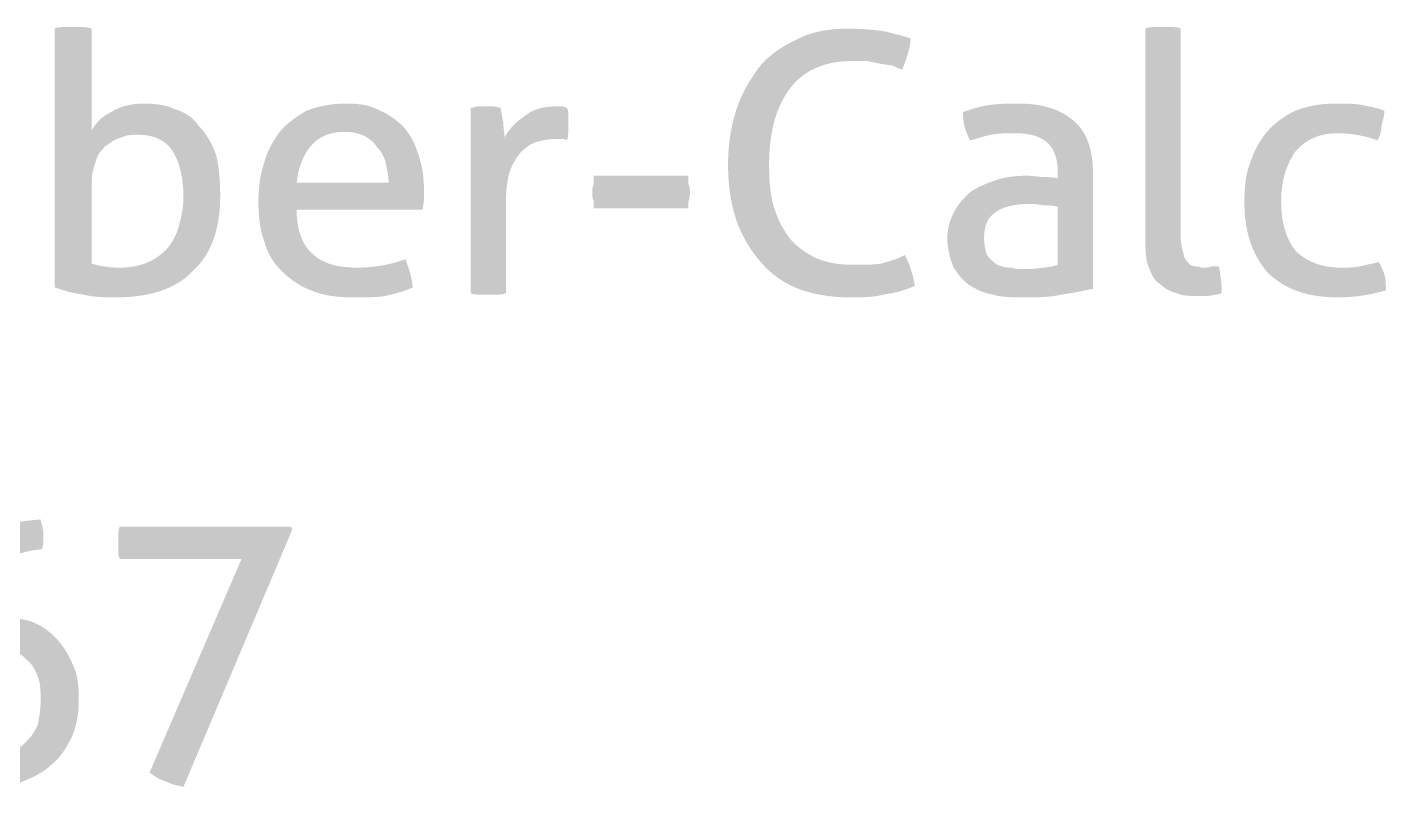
# Model space of a CAD drawing. Header units: millimetres. Extents: x 50 to 239, y 17 to 185.
# Drawn here: x 175.03 to 190.92, y 29.15 to 38.04 of the extents above; entities that cross this region are included whole.
import ezdxf

# ---------------------------------------------------------------- set-up
doc = ezdxf.new("R2010")
doc.units = ezdxf.units.MM
doc.header["$MEASUREMENT"] = 0
doc.layers.get('0').update_dxf_attribs({"linetype": 'CONTINUOUS'})

msp = doc.modelspace()

# ---------------------------------------------------------------- hatches: boundary and pattern name
at = {"true_color": 0x000007}
h = msp.add_hatch(color=0, dxfattribs=at)
edge = h.paths.add_edge_path()
edge.add_spline(control_points=[(175.353, 38.019), (175.387, 38.036), (175.42, 38.036), (175.453, 38.036), (175.453, 38.036), (175.502, 38.036), (175.535, 38.036), (175.569, 38.036), (175.569, 38.036), (175.602, 38.036), (175.635, 38.036), (175.668, 38.036), (175.668, 38.036), (175.717, 38.036), (175.751, 38.036), (175.784, 38.019)], knot_values=[0, 0, 0, 0, 0.0625, 0.0625, 0.0625, 0.0625, 0.125, 0.125, 0.125, 0.125, 0.1875, 0.1875, 0.1875, 0.1875, 1, 1, 1, 1], degree=3, periodic=0)
edge.add_line((175.784, 38.019), (175.784, 36.828))
edge.add_spline(control_points=[(175.784, 36.828), (175.833, 36.91), (175.899, 36.993), (176.015, 37.043), (176.015, 37.043), (176.115, 37.109), (176.247, 37.142), (176.396, 37.142), (176.396, 37.142), (176.528, 37.142), (176.661, 37.126), (176.76, 37.076), (176.76, 37.076), (176.876, 37.043), (176.975, 36.977), (177.041, 36.877), (177.041, 36.877), (177.124, 36.795), (177.19, 36.679), (177.24, 36.546), (177.24, 36.546), (177.273, 36.414), (177.289, 36.249), (177.289, 36.067), (177.289, 36.067), (177.289, 35.686), (177.19, 35.388), (176.975, 35.19), (176.975, 35.19), (176.777, 34.974), (176.462, 34.875), (176.065, 34.875), (176.065, 34.875), (175.949, 34.875), (175.817, 34.875), (175.684, 34.908), (175.684, 34.908), (175.552, 34.925), (175.453, 34.958), (175.353, 34.991)], knot_values=[0, 0, 0, 0, 0.025, 0.025, 0.025, 0.025, 0.05, 0.05, 0.05, 0.05, 0.075, 0.075, 0.075, 0.075, 0.1, 0.1, 0.1, 0.1, 0.125, 0.125, 0.125, 0.125, 0.15, 0.15, 0.15, 0.15, 0.175, 0.175, 0.175, 0.175, 0.2, 0.2, 0.2, 0.2, 0.225, 0.225, 0.225, 0.225, 1, 1, 1, 1], degree=3, periodic=0)
edge.add_line((175.353, 34.991), (175.353, 38.019))
edge = h.paths.add_edge_path()
edge.add_spline(control_points=[(175.784, 35.272), (175.833, 35.256), (175.883, 35.239), (175.933, 35.239), (175.933, 35.239), (175.999, 35.223), (176.065, 35.223), (176.115, 35.223), (176.115, 35.223), (176.23, 35.223), (176.313, 35.239), (176.412, 35.272), (176.412, 35.272), (176.495, 35.305), (176.578, 35.355), (176.644, 35.421), (176.644, 35.421), (176.71, 35.487), (176.76, 35.57), (176.793, 35.669), (176.793, 35.669), (176.826, 35.785), (176.859, 35.901), (176.859, 36.05), (176.859, 36.05), (176.859, 36.282), (176.81, 36.464), (176.727, 36.596), (176.727, 36.596), (176.644, 36.712), (176.512, 36.778), (176.33, 36.778), (176.33, 36.778), (176.264, 36.778), (176.197, 36.778), (176.131, 36.745), (176.131, 36.745), (176.065, 36.728), (176.015, 36.695), (175.949, 36.646), (175.949, 36.646), (175.899, 36.596), (175.85, 36.546), (175.833, 36.464), (175.833, 36.464), (175.8, 36.381), (175.784, 36.298), (175.784, 36.182)], knot_values=[0, 0, 0, 0, 0.020833, 0.020833, 0.020833, 0.020833, 0.041667, 0.041667, 0.041667, 0.041667, 0.0625, 0.0625, 0.0625, 0.0625, 0.083333, 0.083333, 0.083333, 0.083333, 0.104167, 0.104167, 0.104167, 0.104167, 0.125, 0.125, 0.125, 0.125, 0.145833, 0.145833, 0.145833, 0.145833, 0.166667, 0.166667, 0.166667, 0.166667, 0.1875, 0.1875, 0.1875, 0.1875, 0.208333, 0.208333, 0.208333, 0.208333, 0.229167, 0.229167, 0.229167, 0.229167, 1, 1, 1, 1], degree=3, periodic=0)
edge.add_line((175.784, 36.182), (175.784, 35.272))
h = msp.add_hatch(color=0, dxfattribs=at)
edge = h.paths.add_edge_path()
edge.add_spline(control_points=[(185.298, 35.372), (185.365, 35.239), (185.398, 35.123), (185.414, 35.008), (185.414, 35.008), (185.298, 34.958), (185.183, 34.925), (185.05, 34.908), (185.05, 34.908), (184.934, 34.875), (184.802, 34.875), (184.653, 34.875), (184.653, 34.875), (184.438, 34.875), (184.239, 34.908), (184.057, 34.974), (184.057, 34.974), (183.875, 35.041), (183.726, 35.156), (183.611, 35.289), (183.611, 35.289), (183.495, 35.421), (183.395, 35.587), (183.329, 35.769), (183.329, 35.769), (183.263, 35.967), (183.23, 36.182), (183.23, 36.431), (183.23, 36.431), (183.23, 36.662), (183.263, 36.877), (183.329, 37.076), (183.329, 37.076), (183.395, 37.275), (183.495, 37.44), (183.611, 37.589), (183.611, 37.589), (183.726, 37.721), (183.875, 37.821), (184.057, 37.903), (184.057, 37.903), (184.223, 37.986), (184.421, 38.019), (184.637, 38.019), (184.637, 38.019), (184.802, 38.019), (184.951, 38.003), (185.067, 37.986), (185.067, 37.986), (185.183, 37.953), (185.282, 37.936), (185.365, 37.903), (185.365, 37.903), (185.365, 37.837), (185.348, 37.771), (185.332, 37.721), (185.332, 37.721), (185.315, 37.672), (185.298, 37.605), (185.265, 37.539), (185.265, 37.539), (185.216, 37.556), (185.183, 37.572), (185.15, 37.589), (185.15, 37.589), (185.1, 37.589), (185.067, 37.605), (185.017, 37.605), (185.017, 37.605), (184.968, 37.622), (184.918, 37.622), (184.868, 37.639), (184.868, 37.639), (184.819, 37.639), (184.752, 37.639), (184.67, 37.639), (184.67, 37.639), (184.372, 37.639), (184.124, 37.539), (183.958, 37.324), (183.958, 37.324), (183.793, 37.109), (183.71, 36.811), (183.71, 36.431), (183.71, 36.431), (183.71, 36.215), (183.726, 36.05), (183.776, 35.901), (183.776, 35.901), (183.826, 35.752), (183.892, 35.636), (183.975, 35.537), (183.975, 35.537), (184.074, 35.438), (184.173, 35.372), (184.289, 35.322), (184.289, 35.322), (184.421, 35.272), (184.554, 35.256), (184.703, 35.256), (184.703, 35.256), (184.819, 35.256), (184.934, 35.256), (185.034, 35.272), (185.034, 35.272), (185.133, 35.305), (185.216, 35.322), (185.298, 35.372)], knot_values=[0, 0, 0, 0, 0.009259, 0.009259, 0.009259, 0.009259, 0.018519, 0.018519, 0.018519, 0.018519, 0.027778, 0.027778, 0.027778, 0.027778, 0.037037, 0.037037, 0.037037, 0.037037, 0.046296, 0.046296, 0.046296, 0.046296, 0.055556, 0.055556, 0.055556, 0.055556, 0.064815, 0.064815, 0.064815, 0.064815, 0.074074, 0.074074, 0.074074, 0.074074, 0.083333, 0.083333, 0.083333, 0.083333, 0.092593, 0.092593, 0.092593, 0.092593, 0.101852, 0.101852, 0.101852, 0.101852, 0.111111, 0.111111, 0.111111, 0.111111, 0.12037, 0.12037, 0.12037, 0.12037, 0.12963, 0.12963, 0.12963, 0.12963, 0.138889, 0.138889, 0.138889, 0.138889, 0.148148, 0.148148, 0.148148, 0.148148, 0.157407, 0.157407, 0.157407, 0.157407, 0.166667, 0.166667, 0.166667, 0.166667, 0.175926, 0.175926, 0.175926, 0.175926, 0.185185, 0.185185, 0.185185, 0.185185, 0.194444, 0.194444, 0.194444, 0.194444, 0.203704, 0.203704, 0.203704, 0.203704, 0.212963, 0.212963, 0.212963, 0.212963, 0.222222, 0.222222, 0.222222, 0.222222, 0.231481, 0.231481, 0.231481, 0.231481, 0.240741, 0.240741, 0.240741, 0.240741, 1, 1, 1, 1], degree=3, periodic=0)
h = msp.add_hatch(color=0, dxfattribs=at)
edge = h.paths.add_edge_path()
edge.add_spline(control_points=[(188.112, 38.019), (188.145, 38.036), (188.178, 38.036), (188.211, 38.036), (188.211, 38.036), (188.26, 38.036), (188.294, 38.036), (188.327, 38.036), (188.327, 38.036), (188.36, 38.036), (188.393, 38.036), (188.426, 38.036), (188.426, 38.036), (188.459, 38.036), (188.492, 38.036), (188.525, 38.019)], knot_values=[0, 0, 0, 0, 0.0625, 0.0625, 0.0625, 0.0625, 0.125, 0.125, 0.125, 0.125, 0.1875, 0.1875, 0.1875, 0.1875, 1, 1, 1, 1], degree=3, periodic=0)
edge.add_line((188.525, 38.019), (188.525, 35.57))
edge.add_spline(control_points=[(188.525, 35.57), (188.525, 35.504), (188.542, 35.438), (188.558, 35.388), (188.558, 35.388), (188.558, 35.338), (188.591, 35.305), (188.608, 35.289), (188.608, 35.289), (188.624, 35.256), (188.658, 35.239), (188.691, 35.239), (188.691, 35.239), (188.724, 35.239), (188.757, 35.223), (188.79, 35.223), (188.79, 35.223), (188.823, 35.223), (188.856, 35.223), (188.889, 35.239), (188.889, 35.239), (188.922, 35.239), (188.939, 35.239), (188.972, 35.239), (188.972, 35.239), (188.989, 35.14), (189.005, 35.041), (189.005, 34.925), (189.005, 34.925), (188.972, 34.908), (188.922, 34.908), (188.856, 34.892), (188.856, 34.892), (188.807, 34.892), (188.757, 34.892), (188.707, 34.892), (188.707, 34.892), (188.624, 34.892), (188.542, 34.892), (188.476, 34.925), (188.476, 34.925), (188.409, 34.941), (188.343, 34.974), (188.294, 35.024), (188.294, 35.024), (188.227, 35.057), (188.194, 35.123), (188.161, 35.206), (188.161, 35.206), (188.128, 35.272), (188.112, 35.372), (188.112, 35.487)], knot_values=[0, 0, 0, 0, 0.019231, 0.019231, 0.019231, 0.019231, 0.038462, 0.038462, 0.038462, 0.038462, 0.057692, 0.057692, 0.057692, 0.057692, 0.076923, 0.076923, 0.076923, 0.076923, 0.096154, 0.096154, 0.096154, 0.096154, 0.115385, 0.115385, 0.115385, 0.115385, 0.134615, 0.134615, 0.134615, 0.134615, 0.153846, 0.153846, 0.153846, 0.153846, 0.173077, 0.173077, 0.173077, 0.173077, 0.192308, 0.192308, 0.192308, 0.192308, 0.211538, 0.211538, 0.211538, 0.211538, 0.230769, 0.230769, 0.230769, 0.230769, 1, 1, 1, 1], degree=3, periodic=0)
edge.add_line((188.112, 35.487), (188.112, 38.019))
h = msp.add_hatch(color=0, dxfattribs=at)
edge = h.paths.add_edge_path()
edge.add_spline(control_points=[(178.183, 35.901), (178.183, 35.669), (178.249, 35.487), (178.365, 35.388), (178.365, 35.388), (178.481, 35.272), (178.663, 35.223), (178.878, 35.223), (178.878, 35.223), (179.093, 35.223), (179.275, 35.256), (179.457, 35.322), (179.457, 35.322), (179.474, 35.272), (179.49, 35.223), (179.507, 35.173), (179.507, 35.173), (179.523, 35.107), (179.54, 35.041), (179.54, 34.991), (179.54, 34.991), (179.441, 34.941), (179.341, 34.925), (179.226, 34.892), (179.226, 34.892), (179.126, 34.875), (178.994, 34.875), (178.861, 34.875), (178.861, 34.875), (178.663, 34.875), (178.497, 34.892), (178.349, 34.958), (178.349, 34.958), (178.216, 35.008), (178.1, 35.09), (178.001, 35.19), (178.001, 35.19), (177.902, 35.289), (177.836, 35.405), (177.802, 35.537), (177.802, 35.537), (177.753, 35.669), (177.736, 35.835), (177.736, 35.984), (177.736, 35.984), (177.736, 36.149), (177.753, 36.298), (177.802, 36.447), (177.802, 36.447), (177.836, 36.58), (177.902, 36.695), (177.984, 36.811), (177.984, 36.811), (178.067, 36.91), (178.183, 36.993), (178.299, 37.059), (178.299, 37.059), (178.431, 37.109), (178.58, 37.142), (178.762, 37.142), (178.762, 37.142), (178.911, 37.142), (179.044, 37.126), (179.159, 37.059), (179.159, 37.059), (179.275, 37.01), (179.358, 36.944), (179.441, 36.861), (179.441, 36.861), (179.523, 36.762), (179.573, 36.662), (179.606, 36.546), (179.606, 36.546), (179.656, 36.414), (179.672, 36.282), (179.672, 36.133), (179.672, 36.133), (179.672, 36.1), (179.672, 36.05), (179.672, 36.017), (179.672, 36.017), (179.672, 35.967), (179.656, 35.934), (179.656, 35.901)], knot_values=[0, 0, 0, 0, 0.011905, 0.011905, 0.011905, 0.011905, 0.02381, 0.02381, 0.02381, 0.02381, 0.035714, 0.035714, 0.035714, 0.035714, 0.047619, 0.047619, 0.047619, 0.047619, 0.059524, 0.059524, 0.059524, 0.059524, 0.071429, 0.071429, 0.071429, 0.071429, 0.083333, 0.083333, 0.083333, 0.083333, 0.095238, 0.095238, 0.095238, 0.095238, 0.107143, 0.107143, 0.107143, 0.107143, 0.119048, 0.119048, 0.119048, 0.119048, 0.130952, 0.130952, 0.130952, 0.130952, 0.142857, 0.142857, 0.142857, 0.142857, 0.154762, 0.154762, 0.154762, 0.154762, 0.166667, 0.166667, 0.166667, 0.166667, 0.178571, 0.178571, 0.178571, 0.178571, 0.190476, 0.190476, 0.190476, 0.190476, 0.202381, 0.202381, 0.202381, 0.202381, 0.214286, 0.214286, 0.214286, 0.214286, 0.22619, 0.22619, 0.22619, 0.22619, 0.238095, 0.238095, 0.238095, 0.238095, 1, 1, 1, 1], degree=3, periodic=0)
edge = h.paths.add_edge_path()
edge.add_spline(control_points=[(179.259, 36.215), (179.259, 36.298), (179.242, 36.364), (179.226, 36.447), (179.226, 36.447), (179.209, 36.513), (179.176, 36.58), (179.126, 36.629), (179.126, 36.629), (179.093, 36.679), (179.044, 36.728), (178.977, 36.762), (178.977, 36.762), (178.911, 36.795), (178.828, 36.811), (178.746, 36.811), (178.746, 36.811), (178.58, 36.811), (178.448, 36.762), (178.349, 36.646), (178.349, 36.646), (178.266, 36.546), (178.2, 36.398), (178.183, 36.215)], knot_values=[0, 0, 0, 0, 0.041667, 0.041667, 0.041667, 0.041667, 0.083333, 0.083333, 0.083333, 0.083333, 0.125, 0.125, 0.125, 0.125, 0.166667, 0.166667, 0.166667, 0.166667, 0.208333, 0.208333, 0.208333, 0.208333, 1, 1, 1, 1], degree=3, periodic=0)
edge.add_line((178.183, 36.215), (179.259, 36.215))
h = msp.add_hatch(color=0, dxfattribs=at)
edge = h.paths.add_edge_path()
edge.add_spline(control_points=[(180.218, 37.092), (180.251, 37.092), (180.268, 37.109), (180.301, 37.109), (180.301, 37.109), (180.334, 37.109), (180.367, 37.109), (180.4, 37.109), (180.4, 37.109), (180.417, 37.109), (180.45, 37.109), (180.483, 37.109), (180.483, 37.109), (180.516, 37.109), (180.549, 37.092), (180.566, 37.092), (180.566, 37.092), (180.582, 37.043), (180.582, 36.993), (180.599, 36.927), (180.599, 36.927), (180.599, 36.861), (180.616, 36.795), (180.616, 36.745), (180.616, 36.745), (180.665, 36.844), (180.748, 36.927), (180.847, 36.993), (180.847, 36.993), (180.946, 37.076), (181.062, 37.109), (181.211, 37.109), (181.211, 37.109), (181.244, 37.109), (181.261, 37.109), (181.294, 37.109), (181.294, 37.109), (181.311, 37.109), (181.327, 37.092), (181.344, 37.092), (181.344, 37.092), (181.36, 37.076), (181.36, 37.043), (181.36, 37.01), (181.36, 37.01), (181.36, 36.993), (181.36, 36.96), (181.36, 36.927), (181.36, 36.927), (181.36, 36.894), (181.36, 36.861), (181.36, 36.828), (181.36, 36.828), (181.36, 36.778), (181.36, 36.745), (181.344, 36.712), (181.344, 36.712), (181.327, 36.728), (181.294, 36.728), (181.277, 36.728), (181.277, 36.728), (181.244, 36.728), (181.228, 36.728), (181.211, 36.728), (181.211, 36.728), (181.145, 36.728), (181.062, 36.712), (180.996, 36.695), (180.996, 36.695), (180.93, 36.679), (180.864, 36.629), (180.814, 36.58), (180.814, 36.58), (180.764, 36.53), (180.715, 36.447), (180.682, 36.364), (180.682, 36.364), (180.649, 36.265), (180.632, 36.149), (180.632, 36)], knot_values=[0, 0, 0, 0, 0.0125, 0.0125, 0.0125, 0.0125, 0.025, 0.025, 0.025, 0.025, 0.0375, 0.0375, 0.0375, 0.0375, 0.05, 0.05, 0.05, 0.05, 0.0625, 0.0625, 0.0625, 0.0625, 0.075, 0.075, 0.075, 0.075, 0.0875, 0.0875, 0.0875, 0.0875, 0.1, 0.1, 0.1, 0.1, 0.1125, 0.1125, 0.1125, 0.1125, 0.125, 0.125, 0.125, 0.125, 0.1375, 0.1375, 0.1375, 0.1375, 0.15, 0.15, 0.15, 0.15, 0.1625, 0.1625, 0.1625, 0.1625, 0.175, 0.175, 0.175, 0.175, 0.1875, 0.1875, 0.1875, 0.1875, 0.2, 0.2, 0.2, 0.2, 0.2125, 0.2125, 0.2125, 0.2125, 0.225, 0.225, 0.225, 0.225, 0.2375, 0.2375, 0.2375, 0.2375, 1, 1, 1, 1], degree=3, periodic=0)
edge.add_line((180.632, 36), (180.632, 34.925))
edge.add_spline(control_points=[(180.632, 34.925), (180.599, 34.908), (180.566, 34.908), (180.533, 34.908), (180.533, 34.908), (180.5, 34.908), (180.45, 34.908), (180.434, 34.908), (180.434, 34.908), (180.4, 34.908), (180.367, 34.908), (180.318, 34.908), (180.318, 34.908), (180.285, 34.908), (180.251, 34.908), (180.218, 34.925)], knot_values=[0, 0, 0, 0, 0.0625, 0.0625, 0.0625, 0.0625, 0.125, 0.125, 0.125, 0.125, 0.1875, 0.1875, 0.1875, 0.1875, 1, 1, 1, 1], degree=3, periodic=0)
edge.add_line((180.218, 34.925), (180.218, 37.092))
h = msp.add_hatch(color=0, dxfattribs=at)
edge = h.paths.add_edge_path()
edge.add_spline(control_points=[(187.086, 35.934), (187.036, 35.951), (186.986, 35.951), (186.92, 35.951), (186.92, 35.951), (186.854, 35.967), (186.804, 35.967), (186.755, 35.967), (186.755, 35.967), (186.573, 35.967), (186.44, 35.934), (186.357, 35.868), (186.357, 35.868), (186.258, 35.802), (186.225, 35.703), (186.225, 35.57), (186.225, 35.57), (186.225, 35.487), (186.242, 35.421), (186.258, 35.372), (186.258, 35.372), (186.291, 35.322), (186.341, 35.289), (186.374, 35.256), (186.374, 35.256), (186.424, 35.239), (186.473, 35.223), (186.54, 35.223), (186.54, 35.223), (186.589, 35.206), (186.639, 35.206), (186.688, 35.206), (186.688, 35.206), (186.755, 35.206), (186.821, 35.206), (186.904, 35.223), (186.904, 35.223), (186.97, 35.223), (187.036, 35.239), (187.086, 35.256)], knot_values=[0, 0, 0, 0, 0.025, 0.025, 0.025, 0.025, 0.05, 0.05, 0.05, 0.05, 0.075, 0.075, 0.075, 0.075, 0.1, 0.1, 0.1, 0.1, 0.125, 0.125, 0.125, 0.125, 0.15, 0.15, 0.15, 0.15, 0.175, 0.175, 0.175, 0.175, 0.2, 0.2, 0.2, 0.2, 0.225, 0.225, 0.225, 0.225, 1, 1, 1, 1], degree=3, periodic=0)
edge = h.paths.add_edge_path()
edge.add_spline(control_points=[(187.086, 36.348), (187.086, 36.513), (187.036, 36.629), (186.953, 36.695), (186.953, 36.695), (186.87, 36.762), (186.755, 36.795), (186.589, 36.795), (186.589, 36.795), (186.49, 36.795), (186.391, 36.795), (186.308, 36.778), (186.308, 36.778), (186.225, 36.762), (186.142, 36.728), (186.06, 36.712), (186.06, 36.712), (186.01, 36.811), (185.977, 36.91), (185.977, 37.043), (185.977, 37.043), (186.076, 37.076), (186.175, 37.109), (186.291, 37.126), (186.291, 37.126), (186.407, 37.142), (186.523, 37.142), (186.622, 37.142), (186.622, 37.142), (186.904, 37.142), (187.119, 37.076), (187.268, 36.944), (187.268, 36.944), (187.417, 36.828), (187.499, 36.613), (187.499, 36.331)], knot_values=[0, 0, 0, 0, 0.027778, 0.027778, 0.027778, 0.027778, 0.055556, 0.055556, 0.055556, 0.055556, 0.083333, 0.083333, 0.083333, 0.083333, 0.111111, 0.111111, 0.111111, 0.111111, 0.138889, 0.138889, 0.138889, 0.138889, 0.166667, 0.166667, 0.166667, 0.166667, 0.194444, 0.194444, 0.194444, 0.194444, 0.222222, 0.222222, 0.222222, 0.222222, 1, 1, 1, 1], degree=3, periodic=0)
edge.add_line((187.499, 36.331), (187.499, 34.974))
edge.add_spline(control_points=[(187.499, 34.974), (187.4, 34.958), (187.268, 34.925), (187.135, 34.908), (187.135, 34.908), (186.986, 34.875), (186.854, 34.875), (186.705, 34.875), (186.705, 34.875), (186.556, 34.875), (186.44, 34.875), (186.324, 34.908), (186.324, 34.908), (186.209, 34.925), (186.126, 34.974), (186.043, 35.024), (186.043, 35.024), (185.96, 35.09), (185.911, 35.156), (185.861, 35.239), (185.861, 35.239), (185.828, 35.338), (185.795, 35.438), (185.795, 35.57), (185.795, 35.57), (185.795, 35.686), (185.828, 35.785), (185.878, 35.885), (185.878, 35.885), (185.927, 35.967), (185.993, 36.05), (186.076, 36.116), (186.076, 36.116), (186.159, 36.166), (186.258, 36.215), (186.374, 36.249), (186.374, 36.249), (186.473, 36.282), (186.589, 36.298), (186.722, 36.298), (186.722, 36.298), (186.804, 36.298), (186.87, 36.282), (186.937, 36.282), (186.937, 36.282), (186.986, 36.282), (187.036, 36.282), (187.086, 36.265)], knot_values=[0, 0, 0, 0, 0.020833, 0.020833, 0.020833, 0.020833, 0.041667, 0.041667, 0.041667, 0.041667, 0.0625, 0.0625, 0.0625, 0.0625, 0.083333, 0.083333, 0.083333, 0.083333, 0.104167, 0.104167, 0.104167, 0.104167, 0.125, 0.125, 0.125, 0.125, 0.145833, 0.145833, 0.145833, 0.145833, 0.166667, 0.166667, 0.166667, 0.166667, 0.1875, 0.1875, 0.1875, 0.1875, 0.208333, 0.208333, 0.208333, 0.208333, 0.229167, 0.229167, 0.229167, 0.229167, 1, 1, 1, 1], degree=3, periodic=0)
edge.add_line((187.086, 36.265), (187.086, 36.348))
h = msp.add_hatch(color=0, dxfattribs=at)
edge = h.paths.add_edge_path()
edge.add_spline(control_points=[(190.842, 35.289), (190.858, 35.256), (190.891, 35.206), (190.908, 35.14), (190.908, 35.14), (190.925, 35.09), (190.925, 35.024), (190.925, 34.958), (190.925, 34.958), (190.759, 34.908), (190.577, 34.875), (190.362, 34.875), (190.362, 34.875), (189.998, 34.875), (189.733, 34.974), (189.535, 35.173), (189.535, 35.173), (189.353, 35.388), (189.27, 35.653), (189.27, 36), (189.27, 36), (189.27, 36.166), (189.286, 36.315), (189.336, 36.447), (189.336, 36.447), (189.386, 36.596), (189.452, 36.712), (189.535, 36.811), (189.535, 36.811), (189.617, 36.91), (189.733, 36.993), (189.866, 37.059), (189.866, 37.059), (189.998, 37.109), (190.147, 37.142), (190.329, 37.142), (190.329, 37.142), (190.445, 37.142), (190.561, 37.142), (190.643, 37.126), (190.643, 37.126), (190.726, 37.109), (190.825, 37.092), (190.908, 37.059), (190.908, 37.059), (190.908, 37.01), (190.891, 36.944), (190.875, 36.894), (190.875, 36.894), (190.875, 36.828), (190.858, 36.762), (190.825, 36.712), (190.825, 36.712), (190.693, 36.762), (190.527, 36.795), (190.362, 36.795), (190.362, 36.795), (190.13, 36.795), (189.981, 36.712), (189.866, 36.58), (189.866, 36.58), (189.766, 36.431), (189.7, 36.249), (189.7, 36), (189.7, 36), (189.7, 35.736), (189.766, 35.537), (189.882, 35.405), (189.882, 35.405), (190.014, 35.289), (190.18, 35.223), (190.395, 35.223), (190.395, 35.223), (190.478, 35.223), (190.544, 35.223), (190.627, 35.239), (190.627, 35.239), (190.693, 35.256), (190.776, 35.272), (190.842, 35.289)], knot_values=[0, 0, 0, 0, 0.0125, 0.0125, 0.0125, 0.0125, 0.025, 0.025, 0.025, 0.025, 0.0375, 0.0375, 0.0375, 0.0375, 0.05, 0.05, 0.05, 0.05, 0.0625, 0.0625, 0.0625, 0.0625, 0.075, 0.075, 0.075, 0.075, 0.0875, 0.0875, 0.0875, 0.0875, 0.1, 0.1, 0.1, 0.1, 0.1125, 0.1125, 0.1125, 0.1125, 0.125, 0.125, 0.125, 0.125, 0.1375, 0.1375, 0.1375, 0.1375, 0.15, 0.15, 0.15, 0.15, 0.1625, 0.1625, 0.1625, 0.1625, 0.175, 0.175, 0.175, 0.175, 0.1875, 0.1875, 0.1875, 0.1875, 0.2, 0.2, 0.2, 0.2, 0.2125, 0.2125, 0.2125, 0.2125, 0.225, 0.225, 0.225, 0.225, 0.2375, 0.2375, 0.2375, 0.2375, 1, 1, 1, 1], degree=3, periodic=0)
h = msp.add_hatch(color=0, dxfattribs=at)
edge = h.paths.add_edge_path()
edge.add_spline(control_points=[(182.767, 36.298), (182.767, 36.265), (182.767, 36.232), (182.767, 36.199), (182.767, 36.199), (182.783, 36.166), (182.783, 36.133), (182.783, 36.1), (182.783, 36.1), (182.783, 36.067), (182.783, 36.033), (182.767, 36), (182.767, 36), (182.767, 35.967), (182.767, 35.934), (182.767, 35.918)], knot_values=[0, 0, 0, 0, 0.0625, 0.0625, 0.0625, 0.0625, 0.125, 0.125, 0.125, 0.125, 0.1875, 0.1875, 0.1875, 0.1875, 1, 1, 1, 1], degree=3, periodic=0)
edge.add_line((182.767, 35.918), (181.658, 35.918))
edge.add_spline(control_points=[(181.658, 35.918), (181.658, 35.934), (181.658, 35.967), (181.658, 36), (181.658, 36), (181.641, 36.033), (181.641, 36.067), (181.641, 36.1), (181.641, 36.1), (181.641, 36.133), (181.641, 36.166), (181.658, 36.199), (181.658, 36.199), (181.658, 36.232), (181.658, 36.265), (181.658, 36.298)], knot_values=[0, 0, 0, 0, 0.0625, 0.0625, 0.0625, 0.0625, 0.125, 0.125, 0.125, 0.125, 0.1875, 0.1875, 0.1875, 0.1875, 1, 1, 1, 1], degree=3, periodic=0)
edge.add_line((181.658, 36.298), (182.767, 36.298))
h = msp.add_hatch(color=0, dxfattribs=at)
edge = h.paths.add_edge_path()
edge.add_spline(control_points=[(173.566, 30.374), (173.566, 30.622), (173.599, 30.854), (173.666, 31.069), (173.666, 31.069), (173.732, 31.301), (173.831, 31.499), (173.963, 31.665), (173.963, 31.665), (174.096, 31.83), (174.261, 31.979), (174.46, 32.095), (174.46, 32.095), (174.658, 32.194), (174.907, 32.261), (175.188, 32.277), (175.188, 32.277), (175.205, 32.211), (175.221, 32.145), (175.221, 32.095), (175.221, 32.095), (175.221, 32.062), (175.221, 32.029), (175.221, 32.012), (175.221, 32.012), (175.221, 31.979), (175.205, 31.946), (175.205, 31.93), (175.205, 31.93), (175.022, 31.913), (174.874, 31.863), (174.725, 31.797), (174.725, 31.797), (174.592, 31.731), (174.476, 31.648), (174.377, 31.549), (174.377, 31.549), (174.278, 31.45), (174.195, 31.317), (174.145, 31.185), (174.145, 31.185), (174.079, 31.053), (174.03, 30.904), (174.013, 30.755), (174.013, 30.755), (174.063, 30.854), (174.162, 30.953), (174.278, 31.02), (174.278, 31.02), (174.394, 31.102), (174.559, 31.135), (174.741, 31.135), (174.741, 31.135), (174.84, 31.135), (174.956, 31.119), (175.072, 31.086), (175.072, 31.086), (175.171, 31.053), (175.271, 30.986), (175.353, 30.904), (175.353, 30.904), (175.436, 30.821), (175.502, 30.722), (175.552, 30.606), (175.552, 30.606), (175.618, 30.49), (175.635, 30.341), (175.635, 30.159), (175.635, 30.159), (175.635, 29.994), (175.602, 29.845), (175.552, 29.729), (175.552, 29.729), (175.486, 29.596), (175.42, 29.497), (175.32, 29.414), (175.32, 29.414), (175.221, 29.315), (175.105, 29.266), (174.989, 29.216), (174.989, 29.216), (174.874, 29.166), (174.741, 29.15), (174.609, 29.15), (174.609, 29.15), (174.443, 29.15), (174.311, 29.166), (174.179, 29.216), (174.179, 29.216), (174.046, 29.266), (173.947, 29.332), (173.848, 29.431), (173.848, 29.431), (173.765, 29.53), (173.699, 29.663), (173.649, 29.812), (173.649, 29.812), (173.599, 29.977), (173.566, 30.159), (173.566, 30.374)], knot_values=[0, 0, 0, 0, 0.01, 0.01, 0.01, 0.01, 0.02, 0.02, 0.02, 0.02, 0.03, 0.03, 0.03, 0.03, 0.04, 0.04, 0.04, 0.04, 0.05, 0.05, 0.05, 0.05, 0.06, 0.06, 0.06, 0.06, 0.07, 0.07, 0.07, 0.07, 0.08, 0.08, 0.08, 0.08, 0.09, 0.09, 0.09, 0.09, 0.1, 0.1, 0.1, 0.1, 0.11, 0.11, 0.11, 0.11, 0.12, 0.12, 0.12, 0.12, 0.13, 0.13, 0.13, 0.13, 0.14, 0.14, 0.14, 0.14, 0.15, 0.15, 0.15, 0.15, 0.16, 0.16, 0.16, 0.16, 0.17, 0.17, 0.17, 0.17, 0.18, 0.18, 0.18, 0.18, 0.19, 0.19, 0.19, 0.19, 0.2, 0.2, 0.2, 0.2, 0.21, 0.21, 0.21, 0.21, 0.22, 0.22, 0.22, 0.22, 0.23, 0.23, 0.23, 0.23, 0.24, 0.24, 0.24, 0.24, 1, 1, 1, 1], degree=3, periodic=0)
edge = h.paths.add_edge_path()
edge.add_spline(control_points=[(174.625, 30.788), (174.543, 30.788), (174.46, 30.771), (174.394, 30.738), (174.394, 30.738), (174.327, 30.722), (174.261, 30.672), (174.212, 30.622), (174.212, 30.622), (174.145, 30.556), (174.112, 30.49), (174.079, 30.424), (174.079, 30.424), (174.046, 30.341), (174.03, 30.242), (174.03, 30.143), (174.03, 30.143), (174.03, 29.927), (174.079, 29.779), (174.179, 29.663), (174.179, 29.663), (174.278, 29.563), (174.427, 29.514), (174.592, 29.514), (174.592, 29.514), (174.675, 29.514), (174.758, 29.53), (174.84, 29.563), (174.84, 29.563), (174.907, 29.58), (174.973, 29.63), (175.022, 29.679), (175.022, 29.679), (175.072, 29.729), (175.122, 29.795), (175.155, 29.878), (175.155, 29.878), (175.171, 29.961), (175.188, 30.043), (175.188, 30.159), (175.188, 30.159), (175.188, 30.258), (175.188, 30.358), (175.155, 30.44), (175.155, 30.44), (175.122, 30.523), (175.089, 30.589), (175.022, 30.639), (175.022, 30.639), (174.973, 30.689), (174.923, 30.722), (174.857, 30.755), (174.857, 30.755), (174.774, 30.771), (174.708, 30.788), (174.625, 30.788)], knot_values=[0, 0, 0, 0, 0.017857, 0.017857, 0.017857, 0.017857, 0.035714, 0.035714, 0.035714, 0.035714, 0.053571, 0.053571, 0.053571, 0.053571, 0.071429, 0.071429, 0.071429, 0.071429, 0.089286, 0.089286, 0.089286, 0.089286, 0.107143, 0.107143, 0.107143, 0.107143, 0.125, 0.125, 0.125, 0.125, 0.142857, 0.142857, 0.142857, 0.142857, 0.160714, 0.160714, 0.160714, 0.160714, 0.178571, 0.178571, 0.178571, 0.178571, 0.196429, 0.196429, 0.196429, 0.196429, 0.214286, 0.214286, 0.214286, 0.214286, 0.232143, 0.232143, 0.232143, 0.232143, 1, 1, 1, 1], degree=3, periodic=0)
h = msp.add_hatch(color=0, dxfattribs=at)
edge = h.paths.add_edge_path()
edge.add_spline(control_points=[(176.859, 29.15), (176.777, 29.166), (176.71, 29.183), (176.644, 29.216), (176.644, 29.216), (176.578, 29.232), (176.512, 29.282), (176.462, 29.315)], knot_values=[0, 0, 0, 0, 0.125, 0.125, 0.125, 0.125, 1, 1, 1, 1], degree=3, periodic=0)
edge.add_line((176.462, 29.315), (177.538, 31.814))
edge.add_line((177.538, 31.814), (176.115, 31.814))
edge.add_spline(control_points=[(176.115, 31.814), (176.098, 31.847), (176.098, 31.863), (176.098, 31.897), (176.098, 31.897), (176.098, 31.93), (176.098, 31.963), (176.098, 31.996), (176.098, 31.996), (176.098, 32.029), (176.098, 32.062), (176.098, 32.095), (176.098, 32.095), (176.098, 32.128), (176.098, 32.161), (176.115, 32.194)], knot_values=[0, 0, 0, 0, 0.0625, 0.0625, 0.0625, 0.0625, 0.125, 0.125, 0.125, 0.125, 0.1875, 0.1875, 0.1875, 0.1875, 1, 1, 1, 1], degree=3, periodic=0)
edge.add_line((176.115, 32.194), (178.117, 32.194))
edge.add_line((178.117, 32.194), (178.133, 32.161))
edge.add_line((178.133, 32.161), (176.859, 29.15))

doc.saveas('drawing.dxf')
